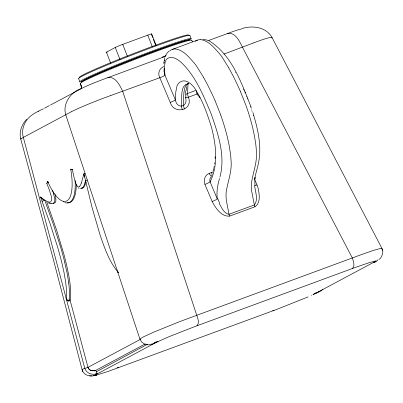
<?xml version="1.0" encoding="UTF-8"?>
<svg xmlns="http://www.w3.org/2000/svg" width="403" height="403" viewBox="0 0 403 403"><rect width="100%" height="100%" fill="white"/><g stroke="black" fill="none" stroke-linecap="round" stroke-linejoin="round"><path stroke-width="0.6" d="M254.807 180.428L254.983 185.587M185.793 97.919L185.848 94.614M215.086 158.354L215.137 156.792M185.576 93.743L185.723 90.821M163.9 63.815L164.051 62.223M254.872 178.957L254.988 177.537L254.751 179.587C255.29 174.156 257.305 169.033 258.338 163.699C262.131 146.526 257.814 128.955 252.877 112.472M186.09 90.594L186.77 86.645M188.035 83.522L187.551 93.476A4.443 1.557 69.8 0 0 188.433 97.199C193.531 110.528 173.824 114.946 170.242 102.402L159.805 77.724C157.457 73.628 159.301 68.132 163.86 66.56M164.228 60.702L164.767 57.634M163.991 62.752L164.293 60.143M47.67 181.622L47.69 181.546A2.322 0.836 -23.2 0 1 47.72 181.471A38.895 13.405 75 0 0 66.817 200.901A38.895 13.405 75 0 0 70.701 169.21A2.222 0.484 -10.3 0 0 71.956 169.255M214.507 164.011L214.703 162.726M213.862 167.482L214.084 166.389M95.476 373.747L95.098 375.032A37.766 1.713 -21.2 0 1 97.103 373.652L95.813 370.342L145.362 343.865M213.64 168.509L212.96 171.33M219.927 177.063C225.65 155.81 218.139 133.917 211.182 113.883C203.842 96.589 196.639 78.293 183.37 64.556C179.526 60.274 170.988 53.75 165.996 59.931C163.809 64.702 164.646 70.198 164.973 75.25L175.391 99.873C176.977 109.727 188.428 107.042 185.571 97.43M219.544 178.539C217.524 185.128 216.381 192.065 217.303 198.951A4.443 0.554 -22.9 0 1 212.159 201.48C215.514 207.948 221.323 216.9 229.634 216.109L254.948 206.779C260.907 202.976 259.33 194.085 258.127 188.206A25.268 23.46 48.7 0 0 257.003 184.952L254.59 179.259M85.663 180.317L84.353 184.423M86.046 182.121C85.129 184.151 84.408 188.705 81.376 188.01M164.217 68.243L163.961 71.074L164.973 75.25A4.443 0.569 -22.5 0 1 159.744 77.779M81.346 183.153L83.895 173.814L85.043 173.199M211.545 175.678L211.887 174.796M68.953 300.567L67.291 300.18L66.163 298.361A33.595 11.581 75 0 0 66.475 293.424A40.386 13.919 75 0 0 65.679 282.427L64.168 273.229L61.936 263.124A126.204 43.499 75 0 0 57.241 245.961L49.901 223.071L40.507 196.996L44.174 199.702A83.34 28.724 75 0 0 47 201.359L48.995 202.064A23.46 8.085 75 0 0 50.43 202.089C53.634 199.591 50.274 194.397 49.75 191.203A41.368 14.261 75 0 0 48.219 187.042L46.773 183.441L47.72 181.471M165.336 55.987L167.426 52.642L169.038 51.186M96.121 371.914L147.498 344.222M212.159 201.48L204.931 184.393A4.443 0.554 -22.9 0 0 210.074 181.864C218.602 165.069 216.063 144.828 211.459 127.222C207.676 115.077 203.48 102.891 196.931 91.919C193.793 85.517 185.098 76.207 178.383 83.557A33.842 11.838 69.8 0 0 176.846 86.509L175.779 92.101L175.391 99.873A4.443 0.554 -22.9 0 1 170.242 102.402M26.633 119.283C21.792 124.436 18.926 131.826 20.694 138.874L51.952 254.112L82.141 369.853C83.9 376.049 91.501 377.072 96.71 374.966M271.849 38.018L271.985 37.822A47.932 3.017 -23.4 0 0 253.306 43M381.858 248.827C384.079 249.915 382.276 257.713 379.132 259.406M378.105 259.673L377.777 260.031M322.964 289.188L321.151 290.765L318.884 291.923A38.759 1.753 -21.2 0 1 317.01 292.875M377.661 260.152C376.654 260.948 374.594 263.043 373.732 261.955M316.007 292.674L312.975 294.759L375.964 261.104L375.178 261.073M82.272 188.045L81.346 188.559L80.388 188.403M195.803 40.98L196.644 40.461A70.379 24.623 69.8 0 1 200.462 39.61M79.215 186.71L78.399 187.017L77.598 186.685L76.061 184.095L74.253 178.292L72.379 169.759A2.222 0.433 -10.9 0 1 72.344 169.446M185.733 84.716L183.894 86.338A28.89 10.105 69.8 0 0 182.846 88.383L182.005 92.03L181.506 97.461A90.02 31.494 69.8 0 0 181.466 105.102L181.506 106.216A4.443 1.557 69.8 0 0 182.378 109.742M187.813 83.945L185.979 85.572A28.89 10.105 69.8 0 0 184.932 87.612L184.085 91.264L183.587 96.695A90.02 31.494 69.8 0 0 183.551 104.337L183.587 105.45A4.443 1.557 69.8 0 0 184.463 108.976M375.934 261.043L370.156 262.348L356.045 267.169L195.198 326.43L169.542 336.475L151.77 344.364L148.067 344.877L144.536 344.066L141.609 341.971L139.876 339.014L143.513 336.832L153.387 332.274L179.622 321.639L362.272 254.288L373.47 250.399L380.286 248.495L381.938 248.434L382.669 250.399M38.497 111.424L38.89 111.203M197.002 325.76C199.646 322.984 197.873 318.491 196.785 315.337L122.724 91.39C119.882 85.612 115.55 75.966 107.737 77.643M352.544 268.443C355.234 265.713 353.391 261.144 352.333 258.021L242.485 47.257C239.639 41.484 235.312 31.837 227.499 33.514M110.679 63.155L106.422 52.178L115.283 47.448A6.277 0.287 -21.2 0 1 122.754 44.37L147.79 35.142A6.277 0.287 -21.2 0 1 151.357 34.154L152.702 37.62M43.373 108.81C36.139 112.11 28.145 115.953 24.664 123.635C22.558 127.887 21.979 132.935 23.359 137.504L84.751 368.221C86.171 373.289 92.428 375.576 97.098 373.652M44.471 108.221L49.428 105.571M50.531 104.982L83.985 87.229A22.125 1.002 -21.2 0 1 102.145 79.749L165.552 56.339M85.517 180.932L87.29 179.985M69.91 299.464L87.975 367.36A44.345 1.738 -20.6 0 0 87.627 367.531A44.345 1.808 -20.6 0 1 87.97 367.36L140.576 339.25M95.073 375.057L158.077 341.391L154.767 342.328M71.321 111.767L20.795 138.763A47.932 1.325 -19 0 0 21.228 138.914M118.497 367.712L117.061 367.758M274.04 310.396L272.66 310.461M316.864 292.946L315.887 293.419M311.811 295.283L311.514 295.414M308.144 296.885L276.856 309.353L108.241 371.385M81.356 88.509C70.847 92.03 62.329 103.606 65.749 114.855L139.811 338.802M253.275 43.015L223.856 54.123M69.054 300.532L70.087 300.144C71.739 287.944 68.933 275.687 66.314 263.814A107.979 37.217 75 0 0 63.78 253.9L56.662 230.309L46.723 201.888M172.222 49.418L197.541 40.088M208.029 40.688L232.566 31.691A22.125 1.002 -21.2 0 1 241.271 29.212M159.805 77.724L110.538 95.612M195.581 90.519L187.551 93.476A4.443 2.997 -0.2 0 0 185.566 94.972M48.108 182.267L47.247 182.509L48.289 182.121M204.946 184.383A8.906 8.267 48.7 0 1 209.283 173.34L211.374 172.585A8.901 8.261 48.7 0 1 212.92 172.182M162.087 57.145L166.117 55.7M107.913 371.495L107.269 371.717M106.951 371.823L96.78 374.951M241.629 28.684C252.207 25.127 266.161 26.875 272.005 37.484L381.989 248.495M72.107 169.361L70.681 169.205M47.247 182.509L48.159 182.252M72.041 169.381L71.558 169.517L72.379 169.759M87.975 367.36A3.995 3.738 61.9 0 0 88.136 367.813A4.116 3.849 61.9 0 0 88.645 368.695A4.216 3.944 61.9 0 0 88.987 369.108C90.856 372.125 100.332 369.798 92.796 370.79C90.72 370.684 88.584 369.445 87.975 367.36C86.967 368.186 79.875 368.478 82.867 371.616M93.093 375.777L96.846 374.936M96.579 374.997L95.103 375.112M154.621 342.343L154.188 342.374M200.452 39.585C208.704 40.522 214.305 47.947 219.529 53.68A51.468 18.004 69.8 0 1 222.108 57.13L228.788 67.9M82.408 369.934L82.172 369.889M89.612 375.893L91.839 375.969M202.85 39.232L207.802 40.275M53.11 203.319L54.969 202.835A9.486 3.269 75 0 0 55.528 202.049A6.649 2.292 75 0 0 55.866 198.961M44.118 200.014L42.275 199.077L40.507 196.996M68.696 300.477L68.278 300.361M51.619 203.621L50.42 203.263M47.897 202.724L50.259 203.52M79.159 188.403L78.373 187.984M49.514 202.87L49.821 203.011M208.9 40.668C232.239 55.115 241.488 83.204 251.23 107.379M66.747 299.404L66.581 299.071M118.542 272.69C110.734 263.804 106.251 252.469 102.291 241.397A107.641 37.101 75 0 1 99.959 234.536L92.181 207.923L83.895 173.814L84.121 175.451M200.11 97.884L197.032 94.03A4.443 1.557 69.8 0 1 196.18 90.851M84.766 177.068L84.701 176.962A5.753 4.594 -44.9 0 1 84.534 176.66M66.49 299.086L66.419 298.971A2.952 2.846 52.9 0 1 66.198 298.351L66.293 298.673M117.691 271.753L117.671 271.723A2.745 2.589 86 0 1 117.565 271.461L117.52 271.405M203.475 77.23L196.795 66.46A51.468 18.004 69.8 0 0 194.216 63.004C188.987 57.276 183.385 49.851 175.139 48.914A70.379 24.623 69.8 0 0 171.33 49.791L170.288 50.466A32.28 11.294 69.8 0 0 169.703 51.04M235.508 72.525L235.664 72.817M219.202 203.555C221.665 207.394 223.917 213.721 229.02 214.28L254.338 204.951C258.328 200.059 255.567 192.352 254.741 186.66M191.788 40.25L192.543 41.922M243.563 88.972L243.75 89.39M243.936 89.809L244.117 90.227M66.797 299.404L66.787 299.379A0.625 0.312 51.5 0 0 66.727 299.228M244.817 91.849L244.989 92.247M240.389 91.375L246.031 105.616A78.494 27.459 69.8 0 1 254.62 136.96L255.764 144.289A55.836 19.535 69.8 0 1 255.986 146.224A54.224 18.971 69.8 0 1 256.328 150.752C257.552 161.835 253.069 172.202 251.487 182.932A36.391 12.73 69.8 0 0 251.361 185.365A32.225 11.274 69.8 0 0 251.477 189.027A34.507 12.07 69.8 0 0 251.689 191.284L254.338 204.951A4.443 1.552 69.8 0 0 254.948 206.779M215.076 100.705L220.713 114.946M245.155 92.64L245.321 93.022M210.074 181.864L217.303 198.951M246.817 96.66L246.953 96.997M247.603 98.649L247.729 98.972M318.587 291.147L318.884 291.923M189.873 35.399L191.118 38.607M151.684 33.912L156.168 45.468M153.372 39.353L155.613 45.131M147.79 35.142L152.274 46.698M122.754 44.37L127.459 56.501M115.283 47.448L119.988 59.579M78.666 78.681L79.91 81.895M151.891 343.552L152.153 344.233M44.889 200.634L53.216 224.003L59.961 245.044M250.429 106.337L250.53 106.644M52.476 190.392L52.592 190.73M250.842 107.561L250.948 107.868M81.24 85.728L81.552 87.653L80.474 83.431L81.592 87.93M52.763 191.249L52.934 191.757A24.664 7.879 74.3 0 1 53.438 193.299M251.25 108.785L251.351 109.092M251.653 110.009L251.749 110.311M84.267 175.975L84.141 175.522M252.041 111.228L252.137 111.535M254.5 185.818L254.651 186.322M53.423 193.309C53.856 196.306 56.682 201.636 53.07 203.651A26.467 9.143 74.7 0 1 51.609 203.57M253.26 115.233L253.351 115.55M54.884 193.908L54.979 194.261M64.747 262.524L67.069 272.902L68.681 282.458M55.161 194.961L55.856 198.946M47.665 181.708L47.67 181.642A2.222 0.801 -23.2 0 0 48.153 182.06M94.609 371.022A37.675 1.708 -21.2 0 1 94.826 370.891M95.521 370.498A37.675 1.708 -21.2 0 1 95.798 370.347M375.964 261.104A37.766 1.713 -21.2 0 1 373.939 262.504M76.273 184.594A41.116 14.17 75 0 1 67.256 202.553M84.408 184.544A37.469 12.906 74.7 0 1 82.348 188.251M81.295 183.053A33.771 11.642 75 0 1 79.26 186.836M46.773 183.441A2.222 0.751 -22.6 0 1 48.179 182.352M42.174 201.46A2.227 0.549 -20.4 0 1 44.516 200.231M185.617 97.551A4.443 0.715 -17.2 0 0 188.433 97.199L197.032 94.03A4.443 0.388 -28.6 0 0 197.596 93.738M229.634 216.109A4.443 1.557 69.8 0 1 229.02 214.28L226.375 200.613A34.507 12.07 69.8 0 1 226.159 198.357A32.225 11.274 69.8 0 1 226.043 194.694A36.391 12.73 69.8 0 1 226.169 192.261C227.75 181.531 232.239 171.164 231.01 160.082A54.224 18.971 69.8 0 0 230.667 155.553A55.836 19.535 69.8 0 0 230.451 153.619L229.307 146.294A78.494 27.459 69.8 0 0 220.688 114.951M257.003 184.957A4.443 0.554 -22.9 0 1 254.837 185.612M212.22 174.207A4.443 1.557 69.8 0 1 211.374 172.585M211.348 176.297A4.443 1.557 69.8 0 1 209.288 173.355M187.823 83.975A69.195 24.21 69.8 0 1 188.428 83.628M185.743 84.741A69.195 24.21 69.8 0 1 188.836 83.547M219.716 203.263A34.507 31.993 86.6 0 1 217.867 198.739M210.124 181.844A4.488 4.206 69.2 0 1 211.368 176.736M228.783 67.926A101.878 35.64 69.8 0 1 240.384 91.385M195.405 41.313A32.28 11.294 69.8 0 1 195.601 41.136M203.465 77.255A101.878 35.64 69.8 0 1 215.066 100.71M71.296 111.772A47.932 4.04 -20.2 0 1 110.543 95.602M117.555 271.375A2.796 2.519 81.7 0 1 117.444 271.053M117.968 272.116A2.7 2.609 -85.4 0 1 117.726 271.773M118.306 272.473A2.68 2.63 -60 0 1 117.973 272.146M69.029 300.492A35.781 12.302 74.8 0 0 69.507 293.994A42.597 14.498 74.9 0 0 68.591 282.402M59.992 245.029A128.416 43.7 74.9 0 1 64.818 262.514M68.258 300.623A2.685 2.141 46.5 0 1 66.389 299.474M66.691 299.097A1.189 0.252 54.1 0 1 66.787 299.233M67.361 300.149A2.468 2.07 33.3 0 1 66.198 299.182M69.351 300.819A2.514 1.249 36.3 0 1 68.087 301.076M75.094 180.604A41.116 14.201 74.7 0 1 64.767 202.492M63.488 201.868A41.116 14.201 74.7 0 1 63.165 201.671M107.289 52.133A6.277 0.287 -21.2 0 1 106.422 52.178M190.322 39.776A58.576 2.655 -21.2 0 0 134.839 58.591A58.586 2.66 -21.2 0 0 81.225 82.091A58.576 2.655 -21.2 0 1 134.839 58.591A58.586 2.66 -21.2 0 1 190.332 39.771M79.99 81.935A59.689 2.705 -21.2 0 1 134.506 57.74A59.689 2.705 -21.2 0 1 191.143 38.819M78.741 78.726A59.689 2.705 -21.2 0 1 133.262 54.526A59.689 2.705 -21.2 0 1 189.899 35.61M79.467 77.517A58.576 2.655 -21.2 0 1 132.97 53.77A58.576 2.655 -21.2 0 1 188.554 35.202M80.595 83.532A59.699 2.71 -21.2 0 1 135.136 59.327A59.699 2.71 -21.2 0 1 191.768 40.406"/></g></svg>
